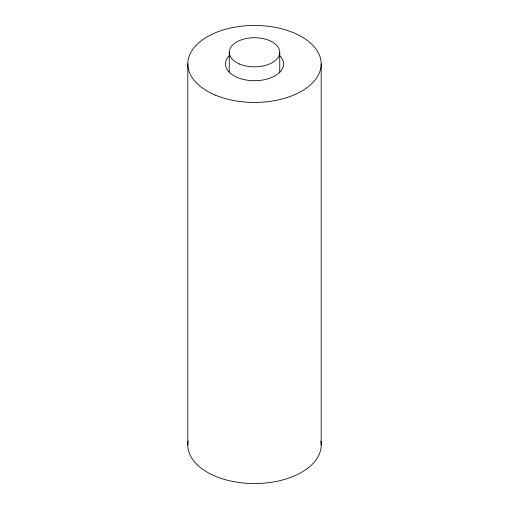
<?xml version="1.0" encoding="UTF-8"?>
<svg xmlns="http://www.w3.org/2000/svg" width="509" height="509" viewBox="0 0 509 509"><rect width="100%" height="100%" fill="white"/><g stroke="black" fill="none" stroke-linecap="round" stroke-linejoin="round"><path stroke-width="0.76" d="M321.179 63.949L321.179 445.051M279.74 52.281L279.74 72.914M229.26 52.281L229.26 72.914M187.821 63.949L187.821 445.051M320.823 441.08A66.679 38.499 0 0 1 254.5 483.55A66.679 38.499 0 0 1 188.177 441.08M279.88 55.812A29.032 16.759 0 0 1 254.5 80.708A29.032 16.759 0 0 1 229.12 55.812M239.688 64.083A25.24 14.576 0 0 0 279.606 53.789A25.24 14.576 0 0 0 244.205 38.977A25.24 14.576 0 0 0 239.688 64.083M215.377 95.119A66.679 38.499 0 0 0 320.823 67.92A66.679 38.499 0 0 0 227.3 28.797A66.679 38.499 0 0 0 215.377 95.119"/></g></svg>
